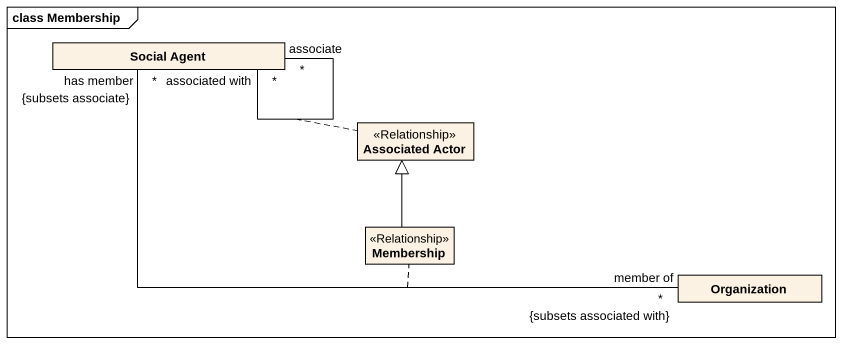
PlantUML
@startuml
mainframe class Membership
hide circle
hide empty members
class "Social Agent" as Social_Agent
class "Associated Actor" as Associated_Actor <<Relationship>>
class Membership <<Relationship>>
class Organization
Social_Agent "associated with\n*" -- "associate\n*" Social_Agent
(Social_Agent, Social_Agent) .. Associated_Actor
Membership -up-|> Associated_Actor
Organization "member of\n*\n{subsets associated with}" -left- "has member\n*\n{subsets associate}" Social_Agent
(Organization, Social_Agent) .. Membership
@enduml
